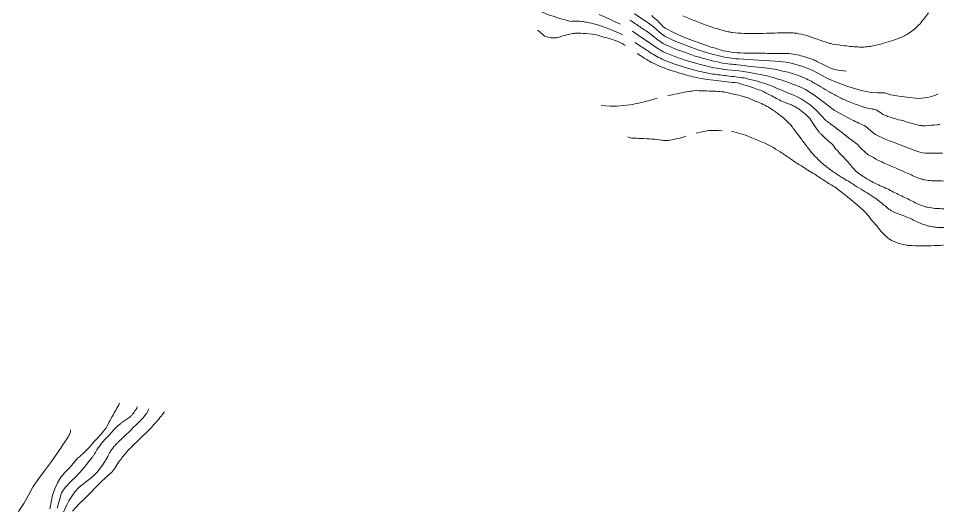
# Model space of a CAD drawing. Header units: inches. Extents: x 115425 to 116786, y 150085 to 152399.
# Drawn here: x 115776 to 115959.2, y 150991.2 to 151088.3 of the extents above; entities that cross this region are included whole.
import ezdxf

# ---------------------------------------------------------------- set-up
doc = ezdxf.new("R2010")
doc.units = ezdxf.units.IN
doc.header["$MEASUREMENT"] = 0
doc.layers.add('Contour', color=7, linetype='Continuous', lineweight=0, true_color=0xbed2ff)

msp = doc.modelspace()

# ---------------------------------------------------------------- linework, layer by layer
at = {"layer": 'Contour'}
for points in [[(115869.77, 151096.04, 0.119881), (115886.1, 151087.72, -0.005455), (115886.61, 151087.76, -0.021637), (115888.26, 151087.7, -0.009649), (115889.24, 151087.55, -0.008172), (115891.18, 151087.11, -0.012798), (115892.14, 151086.79, -0.01005), (115894.45, 151085.92, -0.009905), (115896.47, 151085.03)], [(115895.98, 151087.15), (115895.4, 151087.43, 0.001988), (115893.56, 151088.27, 0.001119), (115891.75, 151089.11, 0.001499)], [(115897.84, 151087.99, -0.002731), (115899.89, 151086.62, -0.002174), (115901.83, 151085.31), (115903.43, 151084.05), (115904.48, 151083.32), (115905.04, 151083.03), (115907.47, 151082.01, -0.029086), (115910.33, 151080.99, 0.017901), (115911.85, 151080.52, 0.003783), (115915.8, 151079.5, 0.008673), (115917.88, 151079.21, 0.011454), (115919.31, 151079.07, 0.011804), (115924.78, 151078.49, 0.014611), (115926.66, 151078.2, 0.007952), (115929.39, 151077.58, 0.004783), (115930.8, 151077.16, 0.004666), (115932.75, 151076.41, 0.003776), (115934.05, 151075.78, 0.00382), (115935.94, 151074.64, 0.006364), (115937.7, 151073.61, 0.004165), (115939.69, 151072.52, 0.006424), (115941.76, 151071.63, 0.004914), (115944.48, 151070.63, 0.011862), (115946.01, 151070.28, 0.018323), (115946.92, 151070.12), (115946.94, 151070.1), (115947.08, 151070.02, 0.002873), (115948.3, 151069.19), (115948.44, 151069.12, -0.006792), (115949.23, 151068.78, -0.003727), (115951.44, 151068.13, -0.008152), (115955.42, 151067.02, -0.012308), (115955.83, 151066.96, -0.00808), (115956.19, 151066.93, -0.006253), (115956.78, 151066.92, -0.009886), (115959.08, 151067.08), (115959.19, 151067.1, -0.005616), (115959.66, 151067.18, -0.00637)], [(115941.01, 151077.8, -0.043031), (115938.86, 151078.11, -0.058373), (115937.34, 151078.66, -0.002083), (115935.14, 151079.75, 0.00625), (115934.32, 151080.11, 0.001408), (115932.73, 151080.68, 0.004177), (115931.21, 151081.08, 0.012917), (115929.57, 151081.3, 0.007205), (115925.32, 151081.34, 0.010707), (115923.32, 151081.35, 0.009543), (115921.27, 151081.35, 0.01541), (115918.53, 151081.5, 0.01617), (115916.45, 151081.88, 0.013534), (115913.98, 151082.6, 0.020161), (115911.65, 151083.41), (115910.53, 151083.83), (115908.6, 151084.58), (115906.57, 151085.48), (115905, 151086.27, -0.007997), (115904.46, 151086.68, -0.006134), (115903.47, 151087.75, -0.017481), (115902.21, 151088.88, -0.013425)], [(115908.39, 151088.83, -0.005018), (115911.19, 151087.67, -0.012206), (115912.55, 151087.16, -0.010482), (115913.69, 151086.75, 0.003723), (115915.09, 151086.28, 0.00096), (115917.48, 151085.64, 0.004568), (115918.31, 151085.5, 0.02029), (115920.62, 151085.32, 0.008376), (115921.27, 151085.32, 0.010297), (115923.05, 151085.33, 0.012063), (115925.75, 151085.37, 0.015019), (115927.76, 151085.43, 0.005986), (115930.05, 151085.44, 0.002299), (115931.12, 151085.35, 0.003936), (115932.9, 151084.97, 0.003706), (115934.62, 151084.39, 0.00201), (115935.95, 151083.9, 0.005791), (115937.58, 151083.36, 0.004723), (115938.27, 151083.2, 0.01369), (115940.63, 151082.87, 0.01762), (115943.66, 151082.59, 0.006921), (115944.82, 151082.62, 0.007033), (115946.04, 151082.78, 0.014407), (115947.2, 151083.03, 0.017107), (115948.39, 151083.35), (115950.29, 151083.92, 0.001966), (115952.07, 151084.6, 0.002455), (115953.08, 151085.1), (115953.5, 151085.36, 0.004078), (115954.67, 151086.24, -0.006162), (115955.64, 151087.19, -0.002224), (115956.4, 151088.09), (115957.38, 151089.45, -0.01197)], [(115896.96, 151082.92, 0.012003), (115896.5, 151083.19, 0.019505), (115895.84, 151083.53, 0.017431), (115894.38, 151084.08, 0.016631), (115890.96, 151085.07), (115890.44, 151085.17), (115889, 151085.32, 0.001864), (115887.1, 151085.36, 0.003104), (115886.43, 151085.28, 0.033747), (115885.3, 151085.05, 0.012392), (115883.25, 151084.43, 0.015088), (115882.14, 151084.41, 0.019927), (115880.81, 151084.77, 0.026863), (115879.47, 151085.96)], [(115960.16, 151061.48), (115956.79, 151061.47), (115956.22, 151061.54), (115955.69, 151061.66), (115954.64, 151062.01), (115952.58, 151062.79), (115950.53, 151063.61), (115949.07, 151064.12, -0.007778), (115946.79, 151065.2), (115946.38, 151065.49), (115944.92, 151066.8, -0.012811), (115942.08, 151068.12, -0.012075), (115940.38, 151069.06), (115938.61, 151070.05), (115938.12, 151070.38, -0.006517), (115936.84, 151071.35), (115935.82, 151072.15), (115934.53, 151073.08), (115932.85, 151074.14), (115931.95, 151074.58), (115930.57, 151075.13, 0.003022), (115928.22, 151075.98, -0.001833), (115926.14, 151076.62, -0.001078), (115923.48, 151077.22, -0.002732), (115920.56, 151077.75), (115919.57, 151077.87), (115916.58, 151078.15, 0.001269), (115914.61, 151078.48), (115911.69, 151079.16), (115909.1, 151079.93), (115906.82, 151080.73), (115904.51, 151081.67, -0.010968), (115903.48, 151082.27), (115903.48, 151082.27), (115901.53, 151083.64), (115899.78, 151084.8), (115898.35, 151085.78)], [(115898.87, 151083.54, -0.003437), (115900.19, 151082.64, -0.00963), (115902, 151081.46, -0.010497), (115903.2, 151080.73, -0.009316), (115904.69, 151079.99), (115906.61, 151079.27), (115908.86, 151078.54), (115911.54, 151077.81), (115914.4, 151077.23, 0.001392), (115917.3, 151076.86, -0.001035), (115920.65, 151076.44, -0.010643), (115923.02, 151075.84, -0.009544), (115924.04, 151075.56, -0.011019), (115925.93, 151074.92, -0.007554), (115927.94, 151074.06, -0.005228), (115929.78, 151073.31, -0.013227), (115930.57, 151073.01), (115932.02, 151072.31), (115933.77, 151071.09), (115935.06, 151069.94), (115935.99, 151068.93), (115937, 151067.92, 0.00363), (115938.85, 151066.54, 0.003841), (115940.04, 151065.67), (115941.45, 151064.52), (115943.16, 151063.26), (115943.85, 151062.5, 0.004878), (115945.14, 151061.29, 0.003191), (115947.16, 151060.15, 0.009523), (115948.39, 151059.55, 0.005811), (115950.92, 151058.48, 0.009076), (115952.69, 151057.69, 0.015014), (115955.27, 151056.56, 0.004709), (115955.96, 151056.31, 0.003634), (115956.6, 151056.13), (115957.3, 151056.01, 0.003698), (115958.68, 151055.92, 0.001908), (115961.44, 151055.9)], [(115962.3, 151050.31, -0.013215), (115958.74, 151050.45, -0.012895), (115957.18, 151050.66, -0.005264), (115956.56, 151050.82, -0.002954), (115955.34, 151051.29, -0.002896), (115953.01, 151052.47, -0.009454), (115950.4, 151053.7, -0.012564), (115949.2, 151054.35, -0.012481), (115946.35, 151055.64, -0.009332), (115944.39, 151056.79, -0.002985), (115943.21, 151057.58), (115942.86, 151057.91, -0.006013), (115942.23, 151058.61, -0.004072), (115941.4, 151059.69, -0.029196), (115939.81, 151061.34, -0.022752), (115939.29, 151061.89, -0.042727), (115938.25, 151063.18, -0.034656), (115936, 151065.24, -0.030398), (115935.78, 151065.44, -0.037864), (115935.61, 151065.64, -0.019336), (115934.79, 151066.75, -0.024735), (115933.88, 151068.16, -0.009092), (115933.45, 151068.66, -0.016145), (115932.67, 151069.39, -0.010389), (115931.32, 151070.4, 0.011052), (115930.62, 151070.8, 0.009736), (115929.89, 151071.15, -0.009495), (115928.27, 151071.76, -0.013657), (115925.87, 151073.03, -0.010323), (115924.21, 151073.87, -0.020258), (115922.86, 151074.37, -0.022941), (115921.32, 151074.88, -0.016215), (115919.31, 151075.49, -0.019827), (115917.29, 151075.67, -0.002639), (115912.84, 151076.17, -0.003398), (115909.64, 151076.86, -0.005039), (115905.49, 151078.12, 0.008073), (115903.9, 151078.72, 0.012936), (115902.06, 151079.62, -0.009824), (115899.95, 151080.9, -0.003071), (115899.39, 151081.29)], [(115960.86, 151046.62, -0.00709), (115959.13, 151046.67, -0.00691), (115958.16, 151046.79, -0.018892), (115957.18, 151046.98, -0.021103), (115956.48, 151047.21, -0.033294), (115954.09, 151048.28, -0.030998), (115953.42, 151048.59, -0.008191), (115950.44, 151049.74, -0.008419), (115949.88, 151050.05, -0.005153), (115949.39, 151050.39, -0.00568), (115947.62, 151051.84, -0.017455), (115947.12, 151052.27, -0.015522), (115945.58, 151053.3, -0.024769), (115943.95, 151054.28, -0.033458), (115942.33, 151055.31, -0.006218), (115939.89, 151056.77, -0.004846), (115938.29, 151057.81, -0.007315), (115936.46, 151059.21, 0.009775), (115935.58, 151060, 0.030114), (115934.59, 151060.99, -0.019262), (115933.47, 151062.38, -0.016219), (115932.79, 151063.27, -0.032148), (115932.13, 151064.16, -0.019633), (115931.51, 151064.99, -0.010047), (115930.96, 151065.71, -0.015404), (115930.27, 151066.62, 0.026039), (115929.7, 151067.3, 0.012852), (115928.21, 151068.69, 0.009741), (115926.51, 151069.96, 0.004969), (115925.12, 151070.82, -0.006489), (115923.74, 151071.5, -0.006091), (115921.42, 151072.45, 0.008224), (115920.04, 151072.88, 0.006004), (115916.58, 151073.65, -0.003973), (115915.02, 151073.81, -0.003171), (115911.21, 151073.91), (115910.54, 151073.89, -0.013523), (115909.24, 151073.69, -0.008534), (115905.4, 151072.93)], [(115903.28, 151072.41, -0.013244), (115899.82, 151071.46, -0.026703), (115897.92, 151071.11, -0.001509), (115895.3, 151070.84), (115893.94, 151070.83), (115892.16, 151070.94)], [(115916.27, 151065.92), (115916.21, 151065.92, 0.023598), (115913.51, 151065.97, 0.021118), (115911.1, 151065.43)], [(115960.84, 151043.19, -0.030633), (115958.52, 151043.04, -0.032126), (115953.51, 151043.07, -0.021556), (115952.76, 151043.16, -0.018376), (115951.32, 151043.54, -0.008894), (115950.21, 151043.98, -0.011009), (115949.55, 151044.37, -0.016051), (115948.8, 151044.98, -0.018571), (115948.28, 151045.53, -0.022864), (115947.13, 151046.88, -0.021781), (115945.98, 151048.26, -0.009732), (115944.98, 151049.49, -0.015918), (115944.46, 151050.05), (115943.15, 151051.18), (115941.58, 151052.46, -0.001163), (115939.93, 151053.81, -0.001521), (115938.63, 151054.76, -0.049386), (115936.55, 151056.08, -0.024818), (115934.7, 151057.27, -0.031584), (115932.05, 151058.95, -0.049413), (115930.09, 151060.2, -0.025376), (115928.25, 151061.47, -0.032326), (115926.48, 151062.56), (115924.75, 151063.44, -0.001302), (115922.17, 151064.52), (115920.89, 151065.02), (115918.61, 151065.68), (115918.12, 151065.74)], [(115909.04, 151064.81, -0.004642), (115907.88, 151064.47, -0.003073), (115905.75, 151064.02, 0.003522), (115905.01, 151063.96, 0.006112), (115904.14, 151064.03, 0.009689), (115902.33, 151064.27, 0.009256), (115900.1, 151064.37, 0.006572), (115898.22, 151064.47), (115897.73, 151064.6), (115897.44, 151064.72)], [(115796.13, 151011.66), (115796.12, 151011.63, -0.023772), (115795.96, 151011.27, -0.018571), (115795.24, 151010.01, -0.008186), (115794.53, 151008.75, 0.009485), (115793.93, 151007.61), (115793.68, 151007.1), (115793.37, 151006.59, 0.002092), (115792.45, 151005.47), (115791.49, 151004.41, 0.022806), (115790.13, 151002.89, -0.021713), (115789.15, 151001.88, -0.027064), (115787.76, 151000.66, -0.024021), (115787.21, 151000)], [(115797.6, 151008.47, 0.032506), (115798.33, 151009.02, 0.050873), (115798.73, 151009.44, 0.013161), (115799.36, 151010.3, 0.035491), (115799.56, 151010.64, 0.032571), (115799.6, 151010.73, 0.012754), (115799.67, 151010.96)], [(115793.19, 151000, 0.007474), (115793.41, 151000.33, 0.019551), (115793.49, 151000.46, 0.01761), (115793.86, 151001.2, -0.024941), (115794.13, 151001.71, -0.021547), (115794.58, 151002.41, -0.025093), (115795.02, 151002.97, -0.011205), (115795.62, 151003.63, -0.013406), (115796.14, 151004.15, -0.004484), (115796.84, 151004.8, 0.00638), (115797.33, 151005.25), (115798.19, 151006.08), (115798.47, 151006.35), (115798.8, 151006.69), (115799.51, 151007.41), (115799.96, 151007.85), (115800.57, 151008.46, 0.026038), (115800.82, 151008.74, 0.008238), (115801.54, 151009.65, 0.047838), (115801.7, 151009.91, 0.021401), (115801.96, 151010.51)], [(115796.04, 151000, -0.012437), (115797.6, 151001.94, -0.020025), (115798.71, 151003.11, -0.001179), (115800.14, 151004.5, 0.003477), (115800.63, 151004.97, 0.015708), (115802.72, 151007.08, 0.017854), (115804.65, 151009.34), (115805.12, 151009.91)], [(115797.6, 151008.47, 0.014919), (115796.8, 151007.94, 0.027031), (115796.38, 151007.61, 0.002834), (115795.38, 151006.73, 0.024073), (115795.27, 151006.62, 0.003918), (115794.79, 151006.09, -0.003049), (115794.17, 151005.4, -0.002592), (115793.48, 151004.66, 0.003388), (115792.96, 151004.09, 0.018699), (115792.52, 151003.57, 0.012143), (115791.89, 151002.71, 0.016974), (115791.62, 151002.31, -0.006826), (115790.98, 151001.29, -0.019326), (115790.66, 151000.82, -0.010396), (115790, 151000)], [(115786.32, 151006.31, -0.113127), (115786.33, 151005.9, -0.089768), (115786.11, 151005.31, -0.004417), (115785.36, 151004.13, -0.006084), (115784.47, 151002.79), (115783.17, 151000.9, -0.002585), (115782.55, 151000)]]:
    msp.add_lwpolyline(points, format="xyb", dxfattribs=at)
for points in [[(115959.33, 151073.28), (115959.07, 151073.13), (115958.77, 151073), (115958.19, 151072.79), (115957.25, 151072.57), (115955.44, 151072.37), (115954.83, 151072.39), (115951.94, 151072.73), (115951.06, 151072.85), (115949.86, 151073.09), (115948.91, 151073.44), (115948.66, 151073.46), (115947.21, 151073.45), (115945.96, 151073.53), (115943.99, 151073.93), (115941.29, 151074.74), (115939.15, 151075.54), (115937.27, 151076.34), (115935.43, 151077.33), (115934.17, 151077.97), (115932.15, 151078.78), (115930.04, 151079.37), (115929.02, 151079.57), (115926.89, 151079.79), (115923.52, 151080.02), (115919.58, 151080.23), (115918.96, 151080.27), (115916.71, 151080.58), (115914.02, 151081.25), (115911.62, 151082), (115909.13, 151082.88), (115906.99, 151083.74), (115904.91, 151084.71), (115904.49, 151084.98), (115903.71, 151085.62), (115902.52, 151086.68), (115901.78, 151087.25), (115900.49, 151088.09), (115898.81, 151089.25)], [(115782.55, 151000), (115782.37, 150999.75), (115781.18, 150998.17), (115780.02, 150996.64), (115778.94, 150995.01), (115777.96, 150993.3), (115777.03, 150991.63), (115775.96, 150990.02)], [(115787.21, 151000), (115787.19, 150999.98), (115786.3, 150998.86), (115785.25, 150997.84), (115784.41, 150996.86), (115783.78, 150995.77), (115783.22, 150994.56), (115782.77, 150993.27), (115782.5, 150991.9), (115782.23, 150990.58)], [(115790, 151000), (115789.06, 150998.82), (115788.2, 150997.8), (115787.36, 150996.9), (115786.55, 150996.13), (115785.28, 150994.85), (115784.57, 150993.77), (115784.06, 150992.11), (115783.72, 150990.74)], [(115793.19, 151000), (115792.71, 150999.26), (115791.67, 150997.85), (115790.79, 150997.01), (115789.25, 150995.82), (115788.11, 150994.86), (115787.22, 150993.97), (115786.05, 150992.16), (115785.61, 150991.35), (115784.8, 150989.65)], [(115796.04, 151000), (115795.92, 150999.85), (115795.25, 150998.75), (115794.67, 150997.93), (115793.61, 150997.03), (115792.25, 150995.75), (115791.28, 150994.75), (115790.44, 150993.87), (115789.29, 150992.71), (115788.08, 150991.55), (115786.74, 150990.09)]]:
    msp.add_lwpolyline(points, dxfattribs=at)

doc.saveas('drawing.dxf')
